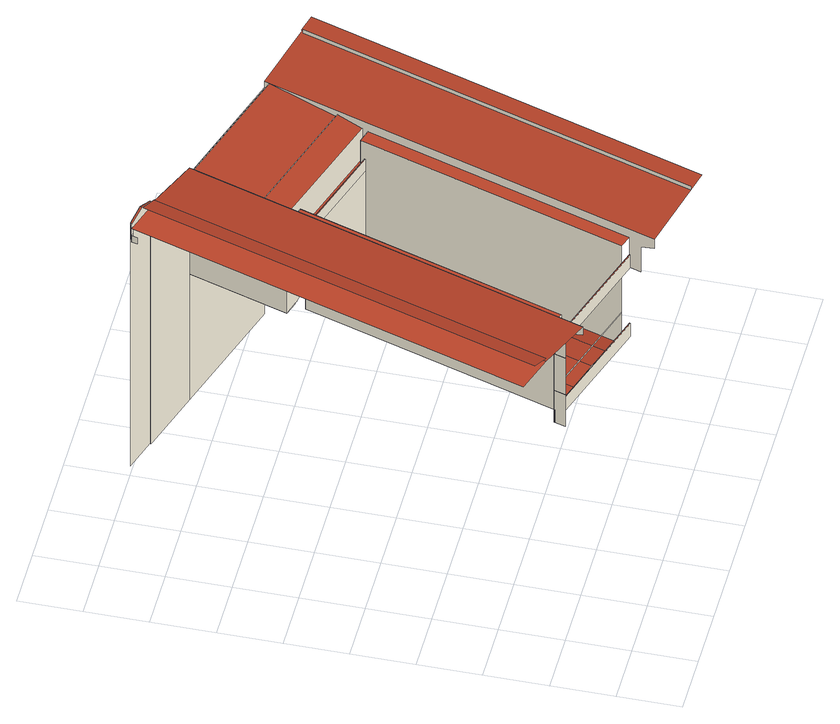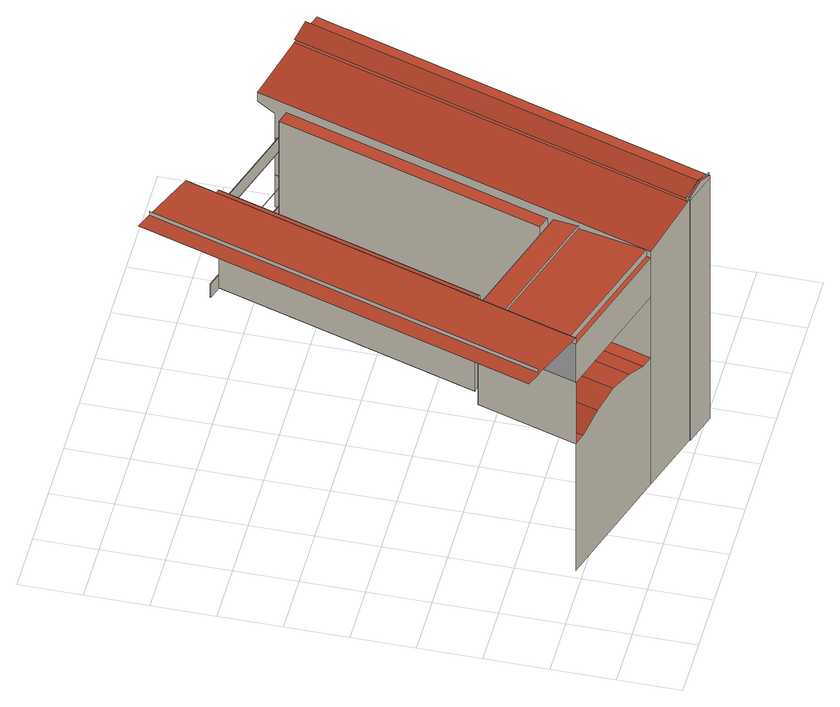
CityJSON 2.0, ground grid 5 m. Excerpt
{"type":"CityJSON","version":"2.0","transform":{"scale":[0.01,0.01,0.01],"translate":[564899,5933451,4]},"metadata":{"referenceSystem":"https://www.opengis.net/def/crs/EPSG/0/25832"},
"CityObjects":{
"building1":{"type":"Building","attributes":{"Grundfläche 2D":"19094.941454","Grundhöhe NN":"4.316"},"children":["building1-1","building1-2","building1-3","building1-4"],"geometry":[{"type":"MultiSurface","lod":"3","boundaries":[[[0,1,2,3,4,5]],[[6,7,8,9,10,11]],[[12,13,2,1,0]],[[14,15,16,17,18]],[[19,8,7,6,20,21]],[[12,22,23,19]],[[17,24,25,13]],[[26,27,28,29,30,21,20]],[[31,32,33,16,15,14,34,35,36,37,38,39,40,41,42]],[[43,44,45,46,47,48,49,50,51,52,53]],[[54,55,56,57,58]],[[59,60,61,62,63,18,17,13,12,19,21,64,65]],[[21,30,66,64]],[[62,61,34,14,18,63]],[[52,41,40,67,43,53]],[[68,69,70,71]],[[72,73,69,68]],[[47,73,72,68,69,48]],[[74,75,73,72]],[[46,75,74,72,73,47]],[[30,29,76,66]],[[77,74,75,46,45,78]],[[58,57,53,79,47,48,80,54]],[[27,81,82,28]],[[29,28,82,76]],[[61,60,35,34]],[[83,78,45,44]],[[84,85,86]],[[87,84,86]],[[88,89,90,91]],[[92,81,27,23,22,25,24,90,89,93,94]],[[95,96,97,98,99,100,101,88,91,102,103,104,105,106,107]],[[84,87,108,109,110,111,85]],[[112,86,113,114]],[[113,115,116,83,44,43,67,117,114]],[[113,86,85,111]],[[76,82,81,92,65,64,66]],[[59,65,92,94,93,101,100,36,35,60]],[[118,119,109,108,87,86,112,120,121,122]],[[67,40,123,117]],[[98,97,39,38]],[[37,36,100,99]],[[114,124,120,112]],[[125,110,109,119]],[[98,38,37,99]],[[97,96,40,39]],[[126,127,128,129]],[[119,118,130,125]],[[96,131,123,40]],[[88,101,93,89]],[[117,132,124,114]],[[110,125,130,133,134,135,115,113,111]],[[118,122,133,130]],[[132,117,123,131]],[[121,134,133,122]],[[95,129,136,137,138,139,140,141,96]],[[121,120,124,134]],[[131,96,141,132]]],"semantics":{"surfaces":[{"type":"WallSurface"},{"type":"RoofSurface"},{"type":"GroundSurface"}],"values":[0,0,0,0,0,0,0,0,0,1,1,0,1,1,1,0,0,0,0,0,1,0,0,1,1,0,0,0,0,1,0,0,1,0,0,1,0,1,0,0,0,0,2,1,1,1,0,1,0,0,0,0,1,1,1,1,0,0]}}]},
"building1-1":{"type":"BuildingInstallation","parents":["building1"],"geometry":[{"type":"MultiSurface","lod":"3","boundaries":[[[142,143,102,15]],[[17,16,15,102,103,24]],[[33,142,15,16]],[[33,104,143,142]],[[103,102,143,104]]],"semantics":{"surfaces":[{"type":"RoofSurface"},{"type":"WallSurface"}],"values":[0,1,1,1,1]}}]},
"building1-2":{"type":"BuildingInstallation","parents":["building1"],"geometry":[{"type":"MultiSurface","lod":"3","boundaries":[[[144,145,146,7]],[[11,147,145,144]],[[11,144,7,6]],[[148,26,20,6,7,146]],[[148,146,145,147]]],"semantics":{"surfaces":[{"type":"RoofSurface"},{"type":"WallSurface"}],"values":[0,1,1,1,1]}}]},
"building1-3":{"type":"BuildingInstallation","parents":["building1"],"geometry":[{"type":"MultiSurface","lod":"3","boundaries":[[[149,150,151,54]],[[152,153,149,54,154]],[[151,47,79,154,54]],[[45,153,152,154,79,44]],[[153,45,46,150,149]],[[46,47,151,150]]],"semantics":{"surfaces":[{"type":"RoofSurface"},{"type":"WallSurface"}],"values":[0,0,1,1,1,1]}}]},
"building1-4":{"type":"BuildingInstallation","parents":["building1"],"geometry":[{"type":"MultiSurface","lod":"3","boundaries":[[[155,156,157,158]],[[158,157,65,92]],[[155,158,92,94]],[[156,155,94,59]],[[157,156,59,65]]],"semantics":{"surfaces":[{"type":"RoofSurface"},{"type":"WallSurface"}],"values":[0,1,1,1,1]}}]}
},
"vertices":[
[959,810,1603],[959,810,1731],[959,810,1963],[930,717,1963],[930,717,1603],[957,803,1603],[959,810,1283],[959,810,1411],[959,810,1597],[930,717,1597],[930,717,1283],[957,803,1283],[1064,777,1603],[1064,777,1963],[959,810,2266],[959,810,2096],[959,810,1968],[1064,777,1968],[1064,777,2266],[1064,777,1597],[1064,777,1283],[1064,777,1291],[1882,518,1603],[1882,518,1597],[1882,518,1968],[1882,518,1963],[1882,518,1283],[1882,518,1291],[1685,580,1374],[1471,648,1415],[1255,717,1374],[930,717,2214],[930,717,1968],[957,803,1968],[1629,2929,2266],[1629,2929,1979],[1643,2974,1979],[1643,2974,2275],[1707,3177,2312],[1707,3177,2286],[1882,3729,2348],[885,575,2348],[885,575,2267],[1390,3927,2426],[1369,3933,2426],[1372,3942,2426],[1107,4026,2426],[1100,4005,2426],[1080,4011,2426],[149,1065,2426],[144,1049,2426],[75,831,2426],[381,734,2426],[1386,3914,2426],[1233,3963,2507],[228,782,2507],[381,734,2455],[1386,3914,2455],[1365,3921,2462],[1723,2863,1979],[1733,2896,1979],[1733,2896,2266],[1723,2863,2266],[1720,2853,2266],[1720,2853,1291],[1720,2853,1979],[1911,2793,1374],[1894,3767,2348],[1080,4011,2294],[1080,4011,2357],[1065,3963,2357],[1065,3963,2294],[1100,4005,2294],[1100,4005,2357],[1107,4026,2294],[1107,4026,2357],[2127,2725,1415],[1107,4026,32],[1372,3942,32],[1365,3921,2426],[1080,4011,2455],[2538,2595,1291],[2341,2657,1374],[1369,3933,32],[1758,2937,1296],[1748,2941,1291],[1643,2974,1291],[1765,2935,1298],[2656,2604,2266],[2551,2637,2266],[1882,518,2266],[1987,485,2266],[2538,2595,1979],[2551,2637,1979],[2541,2605,1979],[1922,282,2348],[2909,3404,2348],[2735,2853,2286],[2735,2853,2312],[2670,2649,2275],[2670,2649,1979],[2656,2604,1979],[1987,485,2096],[1987,485,1968],[1984,478,1968],[1957,392,1968],[1957,392,2214],[1922,282,2255],[1767,2935,1299],[1939,2880,1374],[2189,3674,1374],[1998,3734,1291],[1643,2974,1906],[1894,3767,1291],[1894,3767,1906],[1894,3767,32],[1390,3927,32],[1894,3767,2288],[2369,2744,1374],[2155,2812,1415],[2670,2649,1906],[2670,2649,1291],[2566,2682,1291],[1882,3729,2288],[2921,3443,1906],[2406,3606,1415],[2422,124,2455],[3417,3273,2455],[3417,3273,2420],[2422,124,2420],[2620,3538,1374],[2909,3404,2288],[2921,3443,2288],[2816,3476,1291],[2921,3443,1291],[2921,3443,32],[2575,76,2442],[3570,3224,2442],[3577,3246,2442],[3443,3288,2423],[3441,3279,2423],[2921,3443,2348],
[957,803,2096],[1984,478,2096],
[957,803,1411],[1984,478,1411],[1987,485,1411],[1984,478,1283],[1987,485,1283],
[1240,3984,2507],[1107,4026,2453],[1100,4005,2453],[1369,3933,2453],[1372,3942,2453],[1365,3921,2453],
[2541,2605,2096],[1723,2863,2096],[1720,2853,2096],[2538,2595,2096]
]}
